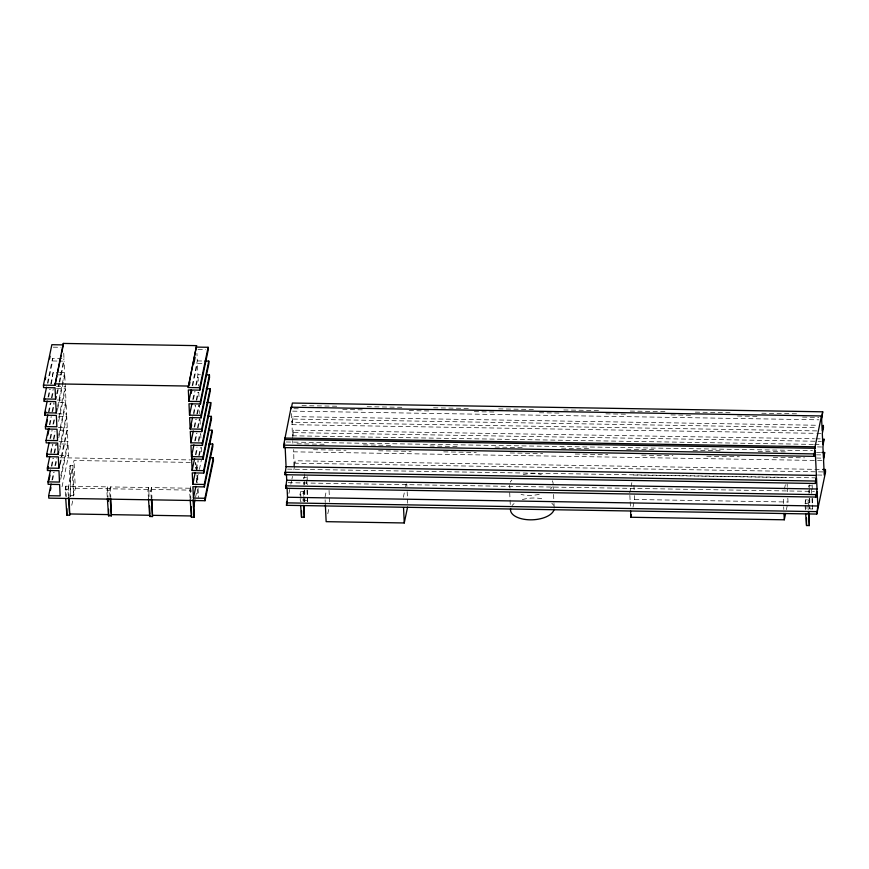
<?xml version="1.0" encoding="UTF-8"?>
<svg xmlns="http://www.w3.org/2000/svg" width="869" height="869" viewBox="0 0 869 869"><rect width="100%" height="100%" fill="white"/><g stroke="black" fill="none" stroke-linecap="round" stroke-linejoin="round"><path stroke-width="0.65" stroke-dasharray="4.34 3.26" d="M47.361 383.305L52.52 358.528L64.002 358.712L63.709 352.39M48.023 383.142L52.64 360.972L52.52 358.528M48.012 397.122L49.642 389.301M50.728 384.087L53.172 372.345L58.277 372.432M48.675 396.959L50.304 389.138M51.39 383.924L53.172 372.345M48.392 412.243L50.293 403.118M51.38 397.904L53.281 388.78M49.055 412.08L50.956 402.955M52.042 397.741L53.128 392.527M49.316 424.767L50.945 416.935M52.031 411.721L53.932 402.597M49.978 424.604L51.608 416.772M52.694 411.558L54.323 403.737M56.67 393.929L58.842 383.49M59.114 382.186L64.002 358.712M57.332 393.766L59.505 383.327M59.776 382.023L64.121 361.156L59.016 361.08M49.967 438.584L51.597 430.763M52.955 424.235L54.312 417.717M50.63 438.421L52.259 430.6M53.617 424.072L54.704 418.858M57.593 406.442L64.654 372.54L64.121 361.156M57.712 408.886L64.773 374.984L55.844 374.832M50.619 452.401L52.249 444.58M53.335 439.366L54.964 431.545M51.01 453.542L52.911 444.417M53.997 439.203L55.355 432.686M58.788 417.652L65.305 386.357L64.773 374.984M58.636 421.4L65.425 388.801L56.496 388.649M51.271 466.229L52.9 458.397M53.987 453.183L55.888 444.059M51.934 466.066L53.563 458.235M54.649 453.021L56.55 443.896M58.625 435.391L65.957 400.174L65.425 388.801M58.744 437.835L66.077 402.619L57.148 402.477M51.923 480.046L53.552 472.225M54.91 465.697L56.539 457.876M52.585 479.884L54.215 472.063M55.573 465.534L56.387 461.624M59.82 446.601L66.609 414.002L66.077 402.619M59.668 450.348L66.728 416.447L57.799 416.294M59.657 464.328L67.261 427.82L66.728 416.447M60.319 464.165L67.38 430.264L58.451 430.112M60.852 475.549L67.912 441.637L67.38 430.264M60.7 479.297L68.032 444.081L60.374 443.961M62.047 486.759L68.564 455.454L68.032 444.081M65.577 496.34L65.11 489.638L65.827 486.184L107.517 486.868L108.017 497.437M70.161 465.404L70.747 496.579L69.444 468.847L70.161 465.404L72.963 465.447L73.995 460.494L190.311 462.417M68.379 496.384L67.912 489.681L72.246 468.902L69.444 468.847M71.747 505.291L73.039 499.099M70.997 495.363L73.8 495.406L75.299 488.215L73.995 460.494M107.267 497.035L106.8 490.322L107.517 486.868M110.07 497.079L109.603 490.366L110.32 486.922L148.664 487.552L149.164 498.111M148.501 499.056L147.947 491.007L148.664 487.552M151.315 499.099L150.75 491.05L151.467 487.596L193.157 488.291M192.136 385.695L197.296 360.917L196.937 353.335M192.788 385.532L197.415 363.361L202.51 363.448M192.788 399.512L194.417 391.691M195.775 385.173L197.947 374.735L197.415 363.361M193.439 399.349L195.08 391.528M196.437 385.01L198.067 377.179L198.48 386.032M193.439 413.34L195.069 405.508M196.155 400.294L197.784 392.473M193.82 414.48L195.731 405.345M196.818 400.131L198.447 392.31M194.091 427.157L195.721 419.336M196.807 414.111L198.708 404.987M194.743 426.994L196.383 419.173M197.469 413.948L199.37 404.824L199.783 413.677M194.743 440.974L196.372 433.153M197.459 427.939L199.359 418.804M195.395 440.811L197.035 432.99M198.121 427.776L200.022 418.641M195.395 454.802L197.024 446.97M198.382 440.453L199.74 433.935M196.046 454.639L197.415 448.111M198.773 441.593L200.402 433.772M190.105 498.404L189.638 491.691L191.137 484.533M196.046 468.619L197.676 460.798M198.762 455.573L200.391 447.752M196.427 469.76L198.338 460.635M199.425 455.41L201.054 447.589M197.013 469.803L197.491 467.511L194.689 467.457L195.721 462.504L196.036 469.108M196.698 482.436L198.328 474.615M199.414 469.401L201.315 460.266M195.525 497.416L197.024 490.235M816.751 430.905L291.865 422.225L293.027 416.609L817.925 425.278M813.33 444.396L292.505 435.793L291.973 424.669L293.027 416.609M292.505 435.793L293.668 430.177L814.503 438.78M292.614 438.237L293.668 430.177M293.939 466.381L293.722 449.577M294.178 465.252L295.112 460.755L822.726 469.477M288.921 493.462L289.746 489.519M290.843 484.25L291.669 480.307M291.941 478.993L292.484 476.364M293.863 469.781L294.678 465.838M300.62 491.517L299.903 494.961L302.705 495.015L303.422 491.561L300.62 491.517L301.108 501.804M307.507 489.964L307.528 501.858L304.726 501.815L304.878 496.59M324.995 497.22L326.375 490.627M327.798 513.753L329.177 507.159M403.379 497.198L404.476 491.919M405.584 486.64L406.127 484M629.743 492.81L630.807 487.737M631.068 486.466L631.861 482.653M633.012 507.105L634.598 499.49L634.424 495.623M784.468 488.997L785.522 483.924M786.412 509.636L787.998 502.021L787.814 498.165M805.389 509.842L804.911 503.314L805.639 499.86L808.442 499.903L808.746 506.345M808.192 509.886L807.725 503.357L808.442 499.903M53.259 347.166L60.917 347.296M198.034 349.566L205.692 349.686M197.296 360.917L203.672 361.026M52.64 360.972L57.745 361.059M59.559 372.453L64.654 372.54M197.947 374.735L200.5 374.778M56.376 386.205L65.305 386.357M57.028 400.033L65.957 400.174M301.999 405.649L338.628 406.247M367.109 406.725L405.084 407.344M433.566 407.822L470.183 408.43M498.665 408.897L536.64 409.527M563.775 409.972L601.75 410.602M630.231 411.07L668.207 411.7M695.33 412.145L733.317 412.775M761.798 413.242L799.773 413.872M293.928 408.712L299.36 408.799M342.766 409.516L364.459 409.875M409.223 410.613L430.926 410.972M474.322 411.689L496.025 412.047M539.432 412.764L561.124 413.123M605.889 413.861L627.592 414.22M670.987 414.937L692.691 415.295M737.455 416.034L759.148 416.392M802.554 417.109L818.826 417.381M292.69 411.135L818.946 419.825M57.68 413.85L66.609 414.002M293.146 419.054L816.686 427.7M291.973 424.669L815.513 433.327M816.871 433.349L820.944 433.414M815.85 438.802L821.281 438.888M58.332 427.667L67.261 427.82M293.787 432.621L821.39 441.333M814.688 444.417L821.466 444.537M817.512 446.916L821.585 446.981M286.259 441.995L812.515 450.685M297.024 443.809L325.506 444.276M363.481 444.906L390.615 445.352M429.949 446.003L457.072 446.449M495.048 447.079L522.171 447.524M561.504 448.176L588.639 448.621M626.614 449.251L653.738 449.707M693.071 450.348L720.195 450.805M758.17 451.424L785.304 451.88M816.491 452.391L820.564 452.456M58.983 441.495L67.912 441.637M816.61 454.835L820.684 454.9M313.481 449.718L346.036 450.251M378.591 450.794L411.146 451.337M443.69 451.869L476.245 452.412M510.157 452.966L542.701 453.509M575.256 454.042L607.811 454.585M641.713 455.139L672.91 455.66M706.823 456.214L739.367 456.757M773.28 457.311L804.477 457.833M816.675 458.039L820.749 458.104M293.255 451.826L822.226 460.57M59.635 455.313L68.564 455.454M59.896 457.757L190.561 459.918M822.834 471.921L295.232 463.199L295.112 460.755M817.479 475.028L822.91 475.115M287.541 469.119L815.155 477.841M633.447 475.039L786.847 477.57M306.377 477.407L303.574 477.363L303.748 481.22M288.182 482.708L814.438 491.409M75.299 488.215L191.614 490.138M65.11 489.638L67.912 489.681M106.8 490.322L109.603 490.366M147.947 491.007L150.75 491.05M189.638 491.691L191.506 491.724M634.598 499.49L787.998 502.021M804.911 503.314L807.725 503.357M304.976 500.598L307.778 500.642M812.797 508.984L809.995 508.941L809.886 504.943M302.988 498.925L303.183 501.543M300.185 498.882L300.381 501.5M811.755 493.473L811.385 485.76L808.583 485.706L808.952 493.429M811.994 498.621L812.233 503.77M812.298 505.063L812.482 508.919M809.191 498.578L809.43 503.727M809.495 505.008L809.68 508.876M805.639 499.86L805.813 503.716M805.878 505.008L806.063 508.865M787.151 484.011L787.271 486.586M787.325 487.867L787.51 491.724M783.327 499.208L783.805 509.495M633.935 485.337L634.174 490.485M629.862 495.384L630.112 500.533M630.166 501.815L630.416 506.964M553.205 486.694L553.325 489.269M553.575 494.418L553.933 502.141M553.998 503.423L554.183 507.279M509.701 492.538L510.309 505.4M406.801 483.935L406.92 486.51M407.159 491.658L407.713 503.238M329.058 490.366L329.601 501.956M325.115 499.794L325.245 502.369M306.496 479.981L306.67 483.848M306.974 490.279L307.528 501.858M303.813 482.512L303.933 485.087M304.172 490.235L304.541 497.948M304.595 499.24L304.726 501.815M303.422 491.561L303.607 495.417M303.661 496.71L303.911 501.858M291.452 413.579L291.865 422.225M292.734 440.713L292.853 443.19M198.773 392.267L199.012 397.329M200.076 419.912L200.435 427.494M200.728 433.729L200.967 438.791M201.38 447.546L201.684 453.868M196.959 474.919L197.328 482.838M197.643 489.443L197.958 496.047M196.47 478.352L196.655 482.306M190.354 488.237L190.854 498.806M151.467 487.596L151.966 498.165M110.32 486.922L110.819 497.481M72.246 468.902L73.55 496.623M68.629 486.227L69.129 496.796M65.827 486.184L66.326 496.742M197.708 475.321L197.893 481.839M198.078 488.345L198.338 497.47M72.963 465.447L73.8 495.406M812.178 484.978L812.309 490.312M812.515 498.317L812.721 506.323M809.376 484.924L809.441 487.596M809.474 488.932L809.582 492.929M809.712 498.274L809.854 503.607M307.159 476.625L307.365 484.63M304.291 473.909L304.563 484.587M304.704 489.92L304.834 495.254M512.069 505.562A21.899 10.884 -2.7 0 1 514.079 503.585M522.367 499.588A21.899 10.884 -2.7 0 1 544.385 499.382M551.826 503.249A21.899 10.884 -2.7 0 1 553.434 505.237M552.195 486.803A21.899 10.884 -2.7 0 1 550.609 488.823M539.193 494.331A21.899 10.884 -2.7 0 1 521.085 494.483M510.146 488.15A21.899 10.884 -2.7 0 1 509.332 485.087M510.233 482.132A21.899 10.884 -2.7 0 1 511.819 480.112M523.236 474.604A21.899 10.884 -2.7 0 1 541.333 474.452M552.282 480.785A21.899 10.884 -2.7 0 1 553.097 483.848"/><path stroke-width="1.3" d="M209.516 457.789L213.339 457.854L213.459 460.298L205.03 500.718L48.783 498.143L48.664 495.699L60.146 495.884L59.613 484.511L48.132 484.315L48.012 481.871L59.494 482.067L58.962 470.694L47.48 470.498L47.361 468.054L58.842 468.25L58.31 456.866L46.828 456.681L46.709 454.237L58.19 454.422L57.658 443.049L46.176 442.853L46.057 440.409L57.539 440.605L57.006 429.232L45.525 429.036L45.405 426.592L56.887 426.788L56.355 415.404L44.873 415.219L44.754 412.775L56.235 412.96L55.703 401.587L44.221 401.391L44.102 398.947L55.583 399.143L55.051 387.77L43.569 387.574L43.45 385.13L51.868 344.7L63.35 344.895L63.285 343.429L196.579 345.634L188.225 387.52L199.707 387.715L208.125 347.285L196.644 347.1M45.199 379.753L45.742 377.146M49.544 358.886L50.087 356.279M44.102 398.947L46.546 387.216M44.221 401.391L44.764 398.784M44.754 412.775L47.198 401.033M44.873 415.219L45.688 411.309M45.405 426.592L47.849 414.861M43.45 385.13L54.932 385.325L63.285 343.429M46.068 426.429L47.426 419.912M54.932 385.325L56.833 376.19M57.376 373.583L61.178 355.323M61.721 352.716L63.079 346.199M46.057 440.409L48.501 428.678M47.806 435.032L49.164 428.515M55.583 399.143L56.127 396.536M46.709 454.237L49.153 442.495M46.828 456.681L47.371 454.074M56.235 412.96L57.05 409.049M47.361 468.054L49.805 456.323M47.48 470.498L48.295 466.588M48.012 481.871L50.456 470.14M48.946 480.405L50.033 475.191M48.664 495.699L51.108 483.957M50.413 490.312L50.956 487.705M58.19 454.422L58.734 451.815M58.842 468.25L59.657 464.328M69.194 498.111L69.683 515.176L66.88 515.132L66.891 508.626M110.884 498.806L111.373 515.86L108.571 515.817L108.582 509.321M152.032 499.479L152.52 516.544L149.718 516.501L149.979 515.284L111.634 514.644M188.225 387.52L196.579 345.634M189.42 384.75L189.963 382.143M193.776 363.883L195.134 357.365M204.954 361.048L208.777 361.102L200.359 401.532L188.877 401.348L191.321 389.605M191.158 393.353L191.701 390.746M206.876 374.887L209.429 374.93L201.011 415.349L189.529 415.165L191.973 403.433M206.257 388.682L210.081 388.747L201.662 429.177L190.181 428.982L192.625 417.25M191.104 427.515L191.647 424.908M188.877 401.348L188.334 389.964L199.816 390.159L208.245 349.729L208.125 347.285M206.909 402.51L210.732 402.564L202.314 442.994L190.832 442.81L193.276 431.067M189.529 415.165L188.986 403.792L200.467 403.976L208.897 363.557L208.777 361.102M207.561 416.327L211.384 416.392L202.966 456.812L191.484 456.627L193.928 444.885M209.483 430.166L212.036 430.209L203.618 470.64L192.136 470.444L191.593 459.071L192.407 455.16M190.181 428.982L189.638 417.609L201.119 417.804L209.548 377.374L209.429 374.93M192.136 470.444L194.58 458.713M190.832 442.81L190.289 431.426L201.771 431.621L210.2 391.191L210.081 388.747M208.864 443.972L212.688 444.026L204.269 484.457L192.788 484.272L195.232 472.53M191.484 456.627L190.941 445.254L202.423 445.439L210.852 405.019L210.732 402.564M213.339 457.854L204.921 498.274L193.439 498.089L195.883 486.347M191.593 459.071L203.074 459.267L211.504 418.836L211.384 416.392M193.722 500.175L194.211 517.229L191.408 517.185L191.669 515.969L152.781 515.328M193.472 507.3L195.014 499.871M192.788 484.272L192.245 472.888L203.726 473.084L212.155 432.653L212.036 430.209M193.439 498.089L192.896 486.716L204.378 486.901L212.807 446.481L212.688 444.026M285.151 447.166L286.075 466.653L285.01 474.713L815.339 483.479L816.393 475.419L815.231 450.729L814.057 456.355L283.739 447.589L283.62 445.145L291.148 407.192L821.477 415.958L821.542 417.424L822.715 411.808L292.397 403.042L291.224 408.658L291.148 407.192M283.739 447.589L284.674 443.092M285.01 474.713L285.488 472.464M287.074 487.976L287.509 497.242L286.455 505.302L816.773 514.068L817.838 505.997L817.142 491.452L815.98 497.068L285.651 488.302L286.716 480.242L286.422 474.05M285.651 488.302L286.357 484.935M286.455 505.302L287.281 501.359M304.096 505.715L304.324 517.229L301.521 517.185L301.532 510.82M325.364 504.943L326.147 521.672L404.259 522.964L407.561 507.138M785.619 513.449L784.294 519.792L630.894 517.261L631.426 514.72M814.057 456.355L815.046 446.818L821.477 415.958M809.05 512.775L809.332 525.571L806.53 525.528L806.486 517.87M815.339 483.479L816.502 477.863L817.034 489.008L815.98 497.068M821.922 452.477L824.638 452.532L823.464 458.148L822.932 447.003L823.997 438.932L822.824 444.559L822.302 433.435L823.464 427.82L823.356 425.375L822.183 430.991L821.661 419.868L822.715 411.808M822.726 469.477L825.431 469.521L824.268 475.137L823.573 460.592L824.638 452.532M816.773 514.068L825.55 471.965L825.431 469.521M54.866 383.859L188.149 386.053M284.717 438.052L815.046 446.818M284.793 439.518L815.111 448.285M283.62 445.145L813.938 453.911M286.075 466.653L816.393 475.419M284.902 472.269L815.22 481.035M286.716 480.242L817.034 489.008M285.543 485.858L815.861 494.624M287.509 497.242L817.838 505.997M286.346 502.858L816.664 511.624M69.944 513.959L108.831 514.6M808.387 512.504L809.332 525.571M805.682 513.764L806.53 525.528M303.466 505.465L304.324 517.229M300.663 505.421L301.521 517.185M193.005 499.784L194.211 517.229M190.202 499.74L191.408 517.185M151.315 499.099L152.52 516.544M148.501 499.056L149.718 516.501M110.167 498.415L111.373 515.86M107.365 498.371L108.571 515.817M68.477 497.731L69.683 515.176M65.762 499.023L66.88 515.132M783.99 513.362L784.294 519.792M630.59 510.82L630.894 517.261M403.531 507.518L404.259 522.964M199.707 387.715L199.816 390.159M200.359 401.532L200.467 403.976M201.011 415.349L201.119 417.804M201.662 429.177L201.771 431.621M202.314 442.994L202.423 445.439M202.966 456.812L203.074 459.267M203.618 470.64L203.726 473.084M204.269 484.457L204.378 486.901M204.921 498.274L205.03 500.718M191.234 506.725L191.604 514.644M149.533 506.04L149.913 513.959M108.082 498.752L108.201 501.391M554.129 509.277A21.899 10.884 -2.7 0 1 530.09 519.825A21.899 10.884 -2.7 0 1 510.603 508.561"/></g></svg>
